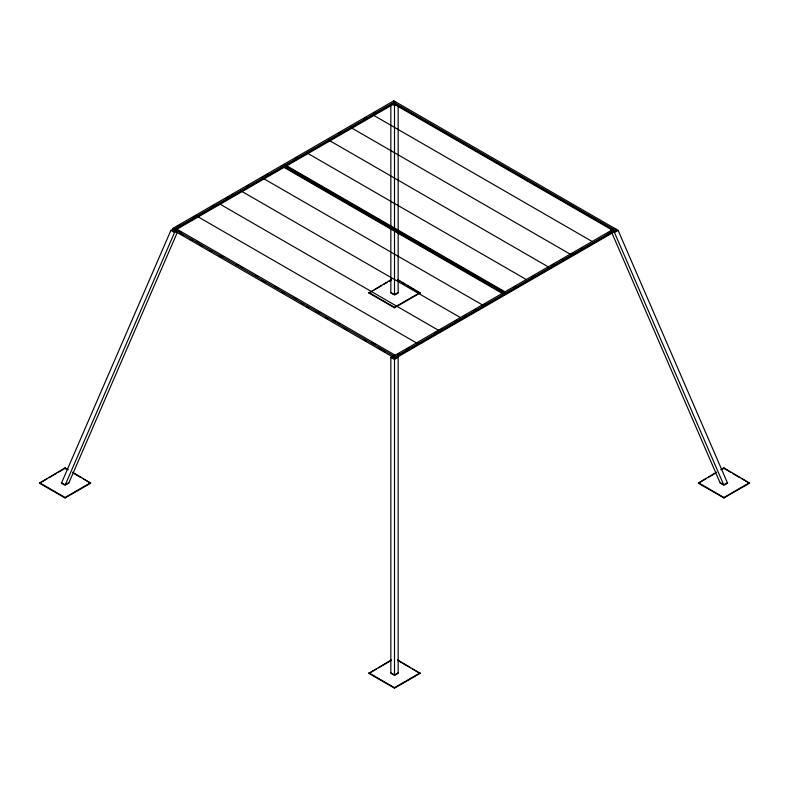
<?xml version="1.0" encoding="UTF-8"?>
<svg xmlns="http://www.w3.org/2000/svg" width="789" height="789" viewBox="0 0 789 789"><rect width="100%" height="100%" fill="white"/><g stroke="black" fill="none" stroke-linecap="round" stroke-linejoin="round"><path stroke-width="1.18" d="M173.619 228.81L170.878 230.388L61.414 483.193L61.414 482.661L65.073 484.781L68.732 482.661L68.732 483.193L177.219 232.647M65.073 485.304L174.537 232.508L176.539 231.345M172.821 228.406L395.19 356.786L616.179 229.204L616.179 230.782L395.19 358.374L172.821 229.993L172.821 228.406L393.81 100.824L618.122 230.388L727.586 483.193L727.586 482.661L723.927 484.781L720.268 482.661L720.268 483.193L610.804 230.388L612.461 229.431M178.156 226.118L180.296 224.885M193.108 217.488L195.238 216.255M211.255 207.014L214.46 205.16M226.206 198.384L229.402 196.53M231.542 195.297L233.672 194.064M246.484 186.668L248.624 185.435M261.435 178.048L263.565 176.815M265.706 175.582L267.836 174.349M280.647 166.952L282.787 165.72M295.599 158.323L297.729 157.09M338.303 133.666L341.499 131.812M363.916 118.873L366.057 117.64M373.532 113.32L375.663 112.087M395.19 101.613L174.191 229.204L174.191 230.782L174.882 230.388M176.539 229.431L284.691 166.992M286.437 165.986L394.5 103.596M392.843 104.552L394.5 105.509L396.157 104.552M72.549 472.187L90.696 483.193L65.073 497.987L39.45 483.193L65.073 467.867L68.278 469.721M397.705 279.523L420.123 292.995L394.5 307.789L368.877 292.995L391.295 279.523M40.515 482.572L46.926 478.874M49.056 477.641L56.532 473.331M58.662 472.098L65.073 468.4L67.203 469.633M368.877 292.995L372.083 291.151M374.213 289.918L381.689 285.598M383.829 284.365L387.024 282.521M389.164 281.288L391.295 280.056M398.159 292.472L394.5 294.583L390.841 292.472M65.99 484.781L67.815 483.716M395.417 294.583L398.159 292.995L398.159 232.676M39.45 482.661L65.073 497.455L90.696 482.661M368.877 292.472L394.5 307.266L420.123 292.472M390.841 673.382L390.841 357.387L392.843 356.224M614.809 228.406L393.81 355.997L393.81 357.585L394.5 357.19M397.311 354.774L399.441 353.541M406.877 349.241L409.008 348.018M416.444 343.718L418.574 342.495M434.522 333.283L437.708 331.449M439.838 330.216L441.958 328.993M454.72 321.626L456.851 320.393M464.287 316.103L466.417 314.87M473.854 310.58L475.984 309.347M483.42 305.057L485.551 303.824M513.501 287.689L515.631 286.466M531.569 277.255L534.764 275.41M551.767 265.597L553.898 264.364M561.344 260.064L563.464 258.841M570.911 254.541L573.031 253.318M580.477 249.018L582.598 247.795M608.112 233.061L611.307 231.226M395.19 357.585L616.179 229.993M390.841 357.387L394.5 359.498L398.159 357.387L398.159 673.382M613.142 231.749L614.463 232.508L618.122 230.388M397.705 659.91L420.123 673.382L394.5 688.176L368.877 673.382L391.295 659.91M720.722 469.721L723.927 467.867L749.55 483.193L723.927 497.987L698.304 483.193L716.451 472.187M368.877 673.382L376.353 669.072M378.483 667.839L391.295 660.442M699.37 482.572L705.78 478.874M707.911 477.641L715.386 473.331M721.797 469.633L723.927 468.4L730.338 472.098M398.159 672.859L394.5 674.97L390.841 672.859M395.417 674.97L397.242 673.914M724.844 484.781L726.669 483.716M368.877 672.859L394.5 687.653L420.123 672.859M698.304 482.661L723.927 497.455L749.55 482.661M615.489 230.388L616.179 230.782M611.771 229.826L393.81 103.99L393.81 102.402L613.428 229.204L613.428 229.993L393.81 103.201L285.381 165.808L285.381 165.009L504.999 291.812L504.999 292.601M372.536 114.691L592.154 241.483M350.572 127.364L570.191 254.166M328.618 140.047L548.237 266.84M306.655 152.731L526.273 279.523M284.691 165.404L504.309 292.206M502.554 293.567L284.001 167.386L284.001 165.808L503.619 292.601L503.619 293.39L284.001 166.597L175.572 229.204L175.572 228.406L395.19 355.208M262.727 178.087L482.345 304.879M397.705 280.056L399.836 281.288M401.976 282.521L405.171 284.365M407.311 285.598L414.787 289.918M416.917 291.151L420.123 292.995M732.468 473.331L739.944 477.641M742.074 478.874L748.485 482.572M240.763 190.77L460.382 317.563M393.583 294.583L390.841 292.995L390.841 228.978M721.185 483.716L723.01 484.781M218.809 203.444L438.428 330.246M196.846 216.127L416.464 342.919M397.528 357.022L398.159 357.387M177.703 230.437L180.898 232.282M196.885 241.513L199.025 242.746M221.413 255.666L223.543 256.898M236.335 264.285L238.465 265.518M240.596 266.751L242.736 267.974M255.528 275.361L257.658 276.594M274.72 286.446L277.915 288.291M293.902 297.522L296.043 298.755M318.431 311.685L320.561 312.908M333.352 320.295L335.483 321.527M337.613 322.76L339.753 323.993M371.727 342.456L374.933 344.3M179.734 233.189L182.93 235.043M190.396 239.343L192.526 240.576M199.982 244.886L202.112 246.109M209.568 250.419L211.699 251.652M219.164 255.952L221.295 257.184M261.78 280.559L264.976 282.403M282.028 292.246L284.158 293.478M301.211 303.321L303.341 304.554M306.536 306.398L308.667 307.631M316.123 311.931L318.253 313.164M325.709 317.474L327.849 318.707M343.826 327.928L347.022 329.772M364.074 339.615L366.204 340.848M378.986 348.235L381.117 349.458M383.247 350.691L385.387 351.924M170.878 230.388L174.537 232.508M73.614 473.331L81.089 477.641M83.22 478.874L89.63 482.572M397.705 660.442L410.517 667.839M412.647 669.072L420.123 673.382M62.331 483.716L64.156 484.781M391.758 673.914L393.583 674.97M614.463 232.508L723.927 485.304M723.927 467.867L723.927 468.4M723.927 497.455L723.927 497.987M398.159 105.854L398.159 230.21M395.19 356.786L395.19 358.374M394.5 105.509L394.5 228.632M394.5 231.088L394.5 295.116M394.5 307.266L394.5 307.789M394.5 359.498L394.5 675.502M394.5 687.653L394.5 688.176M393.81 100.824L393.81 101.613M390.841 105.854L390.841 226.512M65.073 467.867L65.073 468.4M65.073 497.455L65.073 497.987"/></g></svg>
